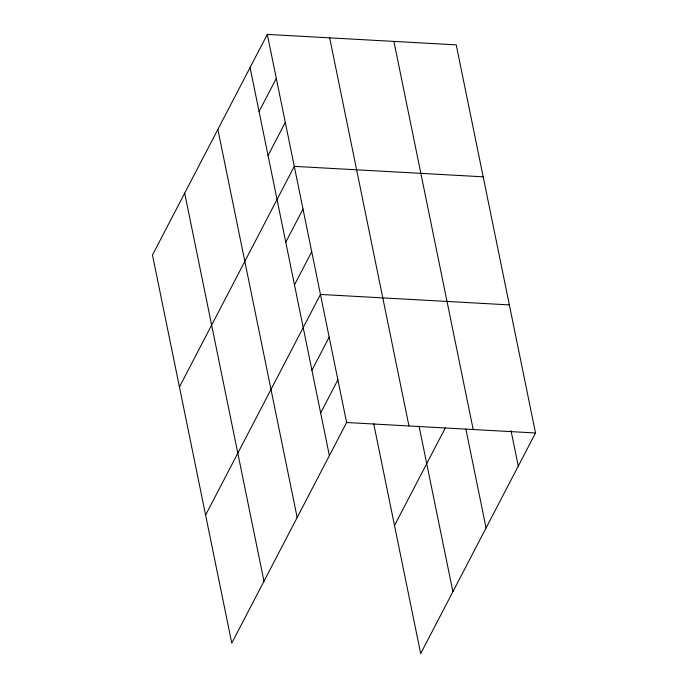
<?xml version="1.0" encoding="UTF-8"?>
<svg xmlns="http://www.w3.org/2000/svg" width="688" height="688" viewBox="0 0 688 688"><rect width="100%" height="100%" fill="white"/><g stroke="black" fill="none" stroke-linecap="round" stroke-linejoin="round"><path stroke-width="1.03" d="M267.322 34.4L152.478 255.024L231.77 643.142L346.614 422.518L267.322 34.4L456.23 44.858L535.522 432.976L420.678 653.6L373.661 423.473M259.066 111.516L276.309 78.389M268.053 155.505L285.296 122.369M179.43 386.983L294.283 166.358L483.191 176.816M285.761 242.185L303.004 209.049M294.481 284.875L311.733 251.748M205.6 515.063L320.453 294.438L509.361 304.896M311.931 370.264L329.174 337.129M320.651 412.955L337.894 379.828M394.508 525.52L445.265 428.022M346.614 422.518L535.522 432.976M511.046 430.697L518.279 466.103M393.897 41.409L473.189 429.518M465.862 429.054L486.072 527.98M419.061 426.164L452.885 591.723M329.664 37.849L408.956 425.967M250.079 67.527L329.371 455.645M217.872 129.404L297.164 517.522M184.685 193.156L263.977 581.265"/></g></svg>
